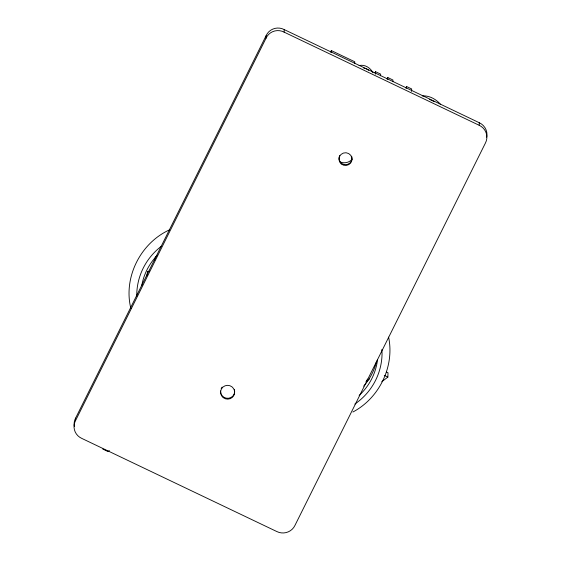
<?xml version="1.0" encoding="UTF-8"?>
<svg xmlns="http://www.w3.org/2000/svg" width="561" height="561" viewBox="0 0 561 561"><rect width="100%" height="100%" fill="white"/><g stroke="black" fill="none" stroke-linecap="round" stroke-linejoin="round"><path stroke-width="0.84" d="M479.29 122.74L479.199 125.299A13.345 13.05 2.1 0 1 485.447 143.013L294.925 525.468A13.303 13.008 2.1 0 1 276.825 531.548L81.759 438.393A13.219 12.924 2.1 0 1 75.504 420.68L75.602 418.12L266.124 35.666A12.966 12.679 2.1 0 1 284.224 29.586L479.29 122.74A13.345 13.05 2.1 0 1 486.71 137.172M146.723 275.872L147.641 271.51L149.17 271.194M147.529 274.715L147.641 271.51M154.675 260.332L154.745 258.411L156.33 256.349M75.504 420.68L266.026 38.232L266.124 35.666M479.199 125.299L284.132 32.145L284.224 29.586M331.285 52.236L331.341 50.588L354.79 61.787L354.727 63.435M375.484 74.185L375.575 71.71L380.653 74.136L380.596 75.784M387.77 79.213L387.826 77.558L392.938 79.999L392.875 81.647M381.739 381.775L387.861 377.083L388.016 372.763L386.578 372.076M406.515 88.161L406.578 86.513L411.683 88.954L411.592 91.429M330.569 52.138L331.341 50.588M374.944 72.972L375.575 71.71M387.048 79.122L387.826 77.558M405.813 88.049L406.578 86.513M366.677 380.561L367.574 379.082M109.353 450.553L108.063 451.584L102.768 449.059M365.954 381.676L369.334 379.061M352.897 412.005C379.271 398.121 394.769 366.431 388.598 337.126M169.24 229.975C140.369 243.278 123.097 277.632 130.909 308.641M359.075 65.588C364.692 64.136 370.512 67.797 372.96 72.811M422.202 95.903C429.312 95.391 436.093 99.171 440.616 104.472M363.689 68.042L366.031 68.652L368.717 70.3M429.445 99.346L434.502 101.709M384.25 375.365L387.861 377.083M381.887 349.461L382.055 353.858A64.059 62.636 2.1 0 1 354.84 404.074M266.026 38.232A12.966 12.679 2.1 0 1 284.132 32.145M74.375 426.591A13.219 12.924 2.1 0 1 75.602 418.12M351.684 156.217A6.529 6.381 2.1 0 1 345.127 164.668A6.529 6.381 2.1 0 1 339.65 155.488M234.407 389.481A7.055 6.9 2.1 0 1 228.432 398.282A7.055 6.9 2.1 0 1 220.599 390.982M221.174 388.654A7.055 6.9 2.1 0 1 222.121 387.111M141.765 285.507A59.922 58.596 2.1 0 1 157.438 255.164M377.497 359.903A59.929 58.596 2.1 0 1 359.138 395.442M376.592 361.081A59.929 58.596 2.1 0 1 363.647 386.15M136.744 296.236A64.059 62.636 2.1 0 1 161.273 246.328M352.07 159.31A10.336 10.105 2.1 0 1 346.593 162.508L345.527 162.683A10.336 10.105 2.1 0 1 342.294 162.564L341.242 162.304A10.336 10.105 2.1 0 1 340.225 161.94M341.207 163.924A6.529 6.381 2.1 0 0 351.894 160.334A6.529 6.381 2.1 0 0 343.36 153.069A6.529 6.381 2.1 0 0 341.207 163.924M223.208 397.623A7.055 6.9 2.1 0 0 234.589 393.275A7.055 6.9 2.1 0 0 225.031 385.814A7.055 6.9 2.1 0 0 223.208 397.623"/></g></svg>
